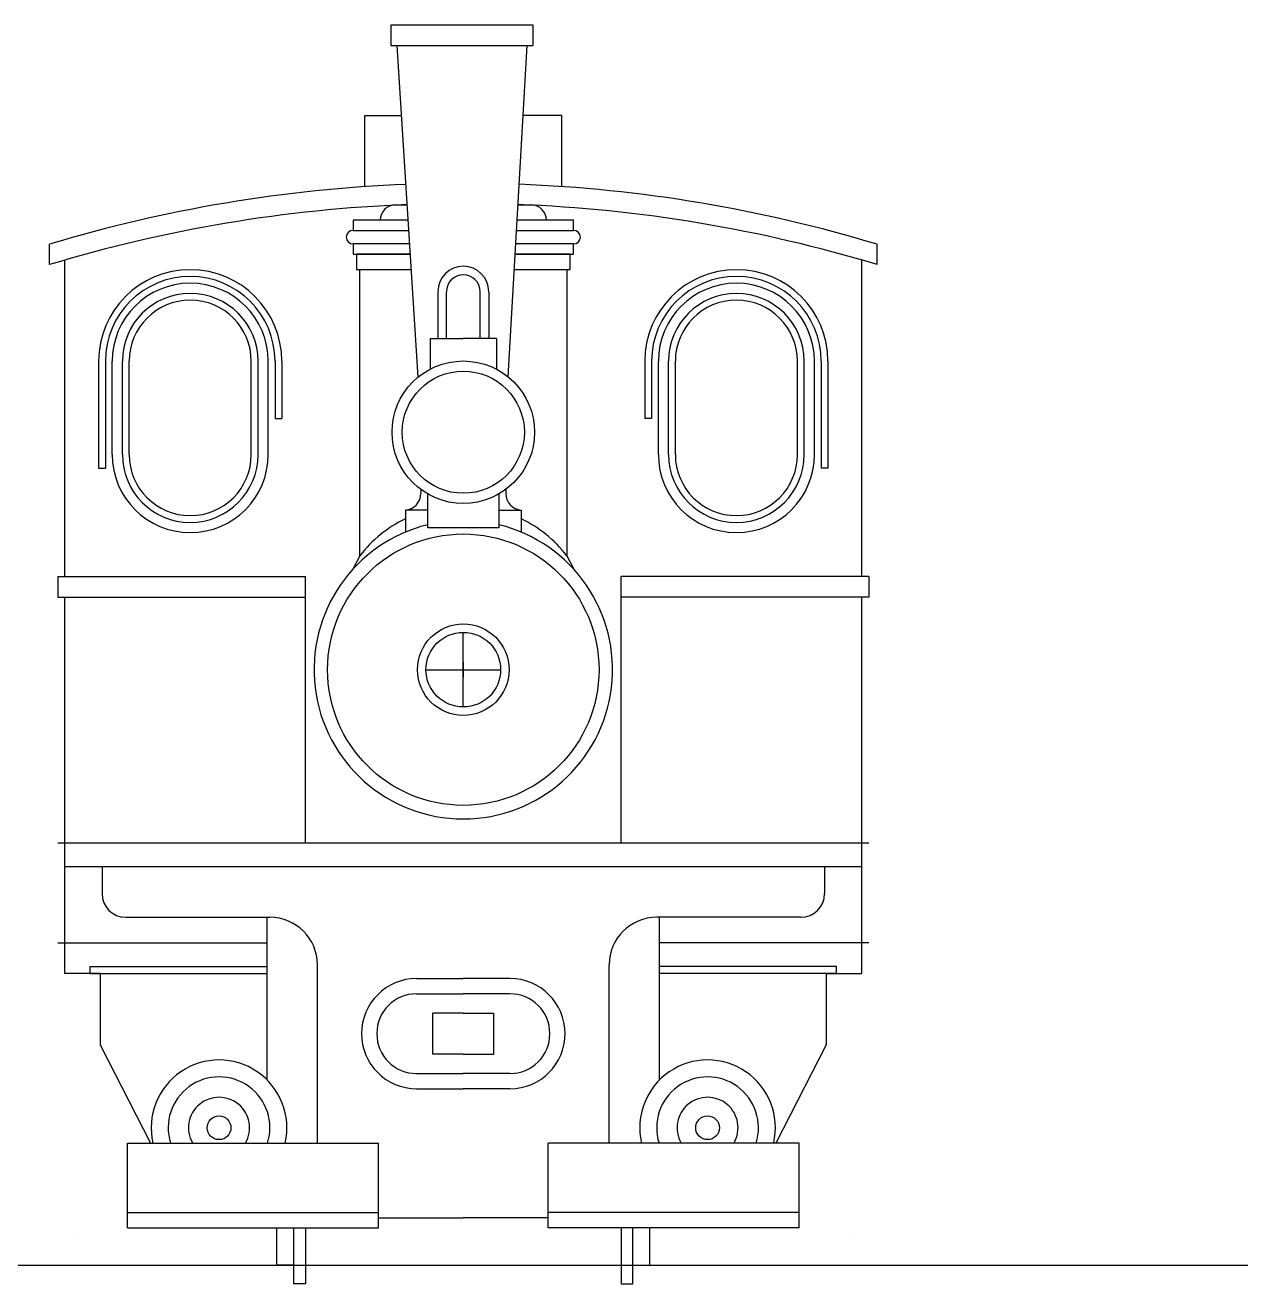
# Model space of a CAD drawing. Extents: x -9190 to 21925, y -3698 to 11555.
# Drawn here: x 13684 to 17288, y 2845 to 6555 of the extents above; entities that cross this region are included whole.
import ezdxf

# ---------------------------------------------------------------- set-up
doc = ezdxf.new("R2010")
doc.units = 0
doc.layers.get('0').update_dxf_attribs({"linetype": 'CONTINUOUS'})

msp = doc.modelspace()

# ---------------------------------------------------------------- linework, layer by layer
for p, q in [((14842.3, 5518.2), (14780, 6495.5)), ((15107, 5518.8), (15162.9, 6495.5)), ((14685, 6079.6), (14685, 6289.6)), ((14685, 6289.6), (14793.1, 6289.6)), ((15265, 6289.6), (15151.1, 6289.6)), ((15265, 6079.6), (15265, 6289.6)), ((14775, 6025.5), (14809.9, 6025.5)), ((15136, 6025.5), (15175, 6025.5)), ((14730, 5980.5), (14730, 5980.5)), ((13755, 5849.7), (13755, 5909.6)), ((16195, 5849.7), (16195, 5909.6)), ((13800, 4929.7), (13800, 5863)), ((16150, 4929.7), (16150, 5863)), ((16150, 4929.7), (16150, 5863)), ((14900, 5769.6), (14900, 5631.7)), ((14925, 5631.7), (14925, 5769.6)), ((14876.9, 5631.7), (14975, 5631.7)), ((14876.9, 5631.7), (14876.9, 5541.1)), ((14900, 5631.7), (14925, 5631.7)), ((15073.1, 5631.7), (14975, 5631.7)), ((15073.1, 5631.7), (15073.1, 5541.1)), ((13900, 5564.7), (13900, 5249.7)), ((13920, 5564.7), (13920, 5249.7)), ((13940, 5289.7), (13940, 5564.7)), ((13970, 5289.7), (13970, 5564.7)), ((13990, 5289.7), (13990, 5564.7)), ((14350, 5289.7), (14350, 5564.7)), ((14370, 5289.7), (14370, 5564.7)), ((14400, 5289.7), (14400, 5564.7)), ((14420, 5564.7), (14420, 5396.3)), ((14440, 5564.7), (14440, 5396.3)), ((15510, 5564.7), (15510, 5396.3)), ((15530, 5564.7), (15530, 5396.3)), ((15550, 5289.7), (15550, 5564.7)), ((15550, 5289.7), (15550, 5564.7)), ((15580, 5289.7), (15580, 5564.7)), ((15600, 5289.7), (15600, 5564.7)), ((15960, 5289.7), (15960, 5564.7)), ((15980, 5289.7), (15980, 5564.7)), ((16010, 5289.7), (16010, 5564.7)), ((16010, 5289.7), (16010, 5564.7)), ((16030, 5564.7), (16030, 5249.7)), ((16050, 5564.7), (16050, 5249.7)), ((14420, 5396.3), (14440, 5396.3)), ((15530, 5396.3), (15510, 5396.3)), ((13900, 5249.7), (13920, 5249.7)), ((16050, 5249.7), (16030, 5249.7)), ((14850, 5186.7), (14850, 5175.5)), ((15100, 5186.7), (15100, 5175.5)), ((14804.3, 5125.6), (14804.3, 5061)), ((15145.7, 5125.6), (15145.7, 5061)), ((15280, 5095.5), (15280, 4991.4)), ((14670, 4991.4), (14649.4, 4951.4)), ((15280, 4991.4), (15300.6, 4951.4)), ((13780, 4929.7), (14510, 4929.7)), ((13780, 4929.7), (13780, 4869.7)), ((14510, 4145.5), (14510, 4929.7)), ((15440, 4145.5), (15440, 4929.7)), ((16170, 4929.7), (15440, 4929.7)), ((16170, 4929.7), (16170, 4869.7)), ((13780, 4869.7), (14510, 4869.7)), ((13800, 3760.2), (13800, 4869.7)), ((16170, 4869.7), (15440, 4869.7)), ((16150, 4075.5), (16150, 4869.7)), ((16150, 3760.2), (16150, 4869.7)), ((14975, 4545.5), (14975, 4765.5)), ((14975, 4677.3), (14975, 4633.6)), ((14865, 4655.5), (15085, 4655.5)), ((14947.2, 4655.5), (15002.8, 4655.5)), ((13780, 4145.5), (16170, 4145.5)), ((13800, 4075.5), (16150, 4075.5)), ((13910, 4075.5), (13910, 3995.5)), ((16040, 4075.5), (16040, 3995.5)), ((13980, 3925.5), (14405, 3925.5)), ((14396.4, 3446.4), (14396.4, 3925.5)), ((15970, 3925.5), (15545, 3925.5)), ((15553.6, 3446.4), (15553.6, 3925.5)), ((13780, 3850.2), (14396.4, 3850.2)), ((16170, 3850.2), (15553.6, 3850.2)), ((14545, 3260), (14545, 3785.5)), ((15405, 3260), (15405, 3785.5)), ((13905, 3760), (13800, 3760)), ((13875, 3780), (14396.4, 3780)), ((13875, 3760), (13875, 3780)), ((13875, 3760), (14396.4, 3760)), ((13905, 3760), (13905, 3550)), ((16075, 3780), (15553.6, 3780)), ((16075, 3760), (15553.6, 3760)), ((16045, 3760), (16045, 3550)), ((16045, 3760), (16150, 3760)), ((16075, 3760), (16075, 3780)), ((14837.5, 3745), (14975, 3745)), ((15112.5, 3745), (14975, 3745)), ((14837.5, 3700), (14975, 3700)), ((15112.5, 3700), (14975, 3700)), ((14885, 3522.5), (14885, 3642.5)), ((14975, 3642.5), (14885, 3642.5)), ((14975, 3642.5), (15065, 3642.5)), ((15065, 3522.5), (15065, 3642.5)), ((13905, 3550), (14053.4, 3260)), ((16045, 3550), (15896.6, 3260)), ((14975, 3522.5), (14885, 3522.5)), ((14975, 3522.5), (15065, 3522.5)), ((14837.5, 3465), (14975, 3465)), ((15112.5, 3465), (14975, 3465)), ((14837.5, 3420), (14975, 3420)), ((15112.5, 3420), (14975, 3420)), ((14440, 3279.8), (14440, 3279.8)), ((15510, 3279.8), (15510, 3279.8)), ((15510, 3279.8), (15510, 3279.8)), ((13985, 3010), (13985, 3260)), ((13985, 3260), (14725, 3260)), ((14725, 3010), (14725, 3260)), ((15225, 3010), (15225, 3260)), ((15965, 3260), (15225, 3260)), ((15965, 3010), (15965, 3260)), ((13985, 3055), (14725, 3055)), ((15965, 3055), (15225, 3055)), ((13985, 3010), (14725, 3010)), ((14475, 2845), (14475, 3010)), ((14725, 3040), (14975, 3040)), ((15225, 3040), (14975, 3040)), ((15965, 3010), (15225, 3010)), ((15475, 2845), (15475, 3010)), ((13825, 2990), (13825, 2990)), ((16125, 2990), (16125, 2990)), ((13925, 2900), (13925, 2900)), ((16025, 2900), (16025, 2900)), ((16025, 2900), (16025, 2900))]:
    msp.add_line(p, q)
at = {"color": 5}
msp.add_line((25, 2900), (17287.5, 2900), dxfattribs=at)
msp.add_lwpolyline([(14761.4, 6495.5), (15181.4, 6495.5), (15181.4, 6555.5), (14761.4, 6555.5)], close=True)
for points in [[(14812.8, 5980.5), (14650, 5980.5), (14650, 5950.5), (14814.7, 5950.5)], [(15131.7, 5950.5), (15300, 5950.5), (15300, 5980.5), (15133.4, 5980.5)], [(14817.3, 5910.5), (14650, 5910.5), (14650, 5880.5), (14819.2, 5880.5)], [(15127.7, 5880.5), (15300, 5880.5), (15300, 5910.5), (15129.4, 5910.5)], [(14819.2, 5880.5), (14660, 5880.5), (14660, 5835.5), (14822.1, 5835.5)], [(15125.1, 5835.5), (15290, 5835.5), (15290, 5880.5), (15127.7, 5880.5)], [(14670, 4991.4), (14670, 5835.5), (14822.1, 5835.5)], [(15125.1, 5835.5), (15280, 5835.5), (15280, 4991.4)], [(15050, 5769.6), (15050, 5631.7), (15025, 5631.7), (15025, 5769.6)], [(15080, 5173.6), (15080, 5073.6), (14870, 5073.6), (14870, 5173.6)], [(14870, 5125.5), (14804.3, 5125.5)], [(15080, 5125.5), (15145.7, 5125.5)], [(14510, 3010), (14510, 2845), (14475, 2845), (14475, 2900), (14425, 2900), (14425, 3010)], [(15440, 3010), (15440, 2845), (15475, 2845), (15475, 2900), (15525, 2900), (15525, 3010)]]:
    msp.add_lwpolyline(points)
for centre, radius in [((14975, 5355.5), 210), ((14975, 5355.5), 180), ((14975, 4655.5), 400), ((14975, 4655.5), 135), ((14975, 4655.5), 110), ((14255, 3305), 35), ((15695, 3305), 35)]:
    msp.add_circle(centre, radius)
for centre, radius, start, end in [((14975, 1865.2), 4224.4, 92.2917, 106.7859), ((14975, 1865.2), 4224.4, 73.2141, 87.769), ((14975, 1805.3), 4224.4, 92.24, 106.7859), ((14775, 5980.5), 45, 90, 180), ((14975, 1805.3), 4224.4, 73.2141, 87.8154), ((15175, 5980.5), 45, 0, 90), ((14650, 5930.5), 20, 90, 270), ((15300, 5930.5), 20, 270, 90), ((14170, 5564.7), 270, 0, 180), ((14975, 5769.6), 75, 0, 180), ((15780, 5564.7), 270, 0, 180), ((14170, 5564.7), 250, 0, 180), ((14170, 5564.7), 230, 0, 180), ((14975, 5769.6), 50, 0, 180), ((15780, 5564.7), 250, 0, 180), ((15780, 5564.7), 230, 0, 180), ((14170, 5564.7), 200, 0, 180), ((15780, 5564.7), 200, 0, 180), ((14170, 5564.7), 180, 0, 180), ((15780, 5564.7), 180, 0, 180), ((14170, 5289.7), 230, 180, 0), ((14170, 5289.7), 200, 180, 0), ((14170, 5289.7), 180, 180, 0), ((15780, 5289.7), 230, 180, 0), ((15780, 5289.7), 200, 180, 0), ((15780, 5289.7), 180, 180, 0), ((14800, 5175.5), 50, 274.8937, 0), ((15150, 5175.5), 50, 180, 265.1063), ((14975, 4753.8), 386.6, 116.2057, 142.0795), ((14975, 4753.8), 386.6, 37.9205, 63.7943), ((14975, 4655.5), 440, 103.8061, 76.1939), ((13980, 3995.5), 70, 180, 270), ((15970, 3995.5), 70, 270, 0), ((14405, 3785.5), 140, 0, 90), ((15545, 3785.5), 140, 90, 180), ((14837.5, 3582.5), 162.5, 90, 270), ((15112.5, 3582.5), 162.5, 270, 90), ((14837.5, 3582.5), 117.5, 90, 270), ((15112.5, 3582.5), 117.5, 270, 90), ((14255, 3305), 200, 346.9971, 193.0029), ((15695, 3305), 200, 346.9971, 193.0029), ((14255, 3305), 150, 342.5424, 197.4576), ((15695, 3305), 150, 342.5424, 197.4576), ((14255, 3305), 90, 330, 210), ((15695, 3305), 90, 330, 210)]:
    msp.add_arc(centre, radius, start, end)

doc.saveas('drawing.dxf')
